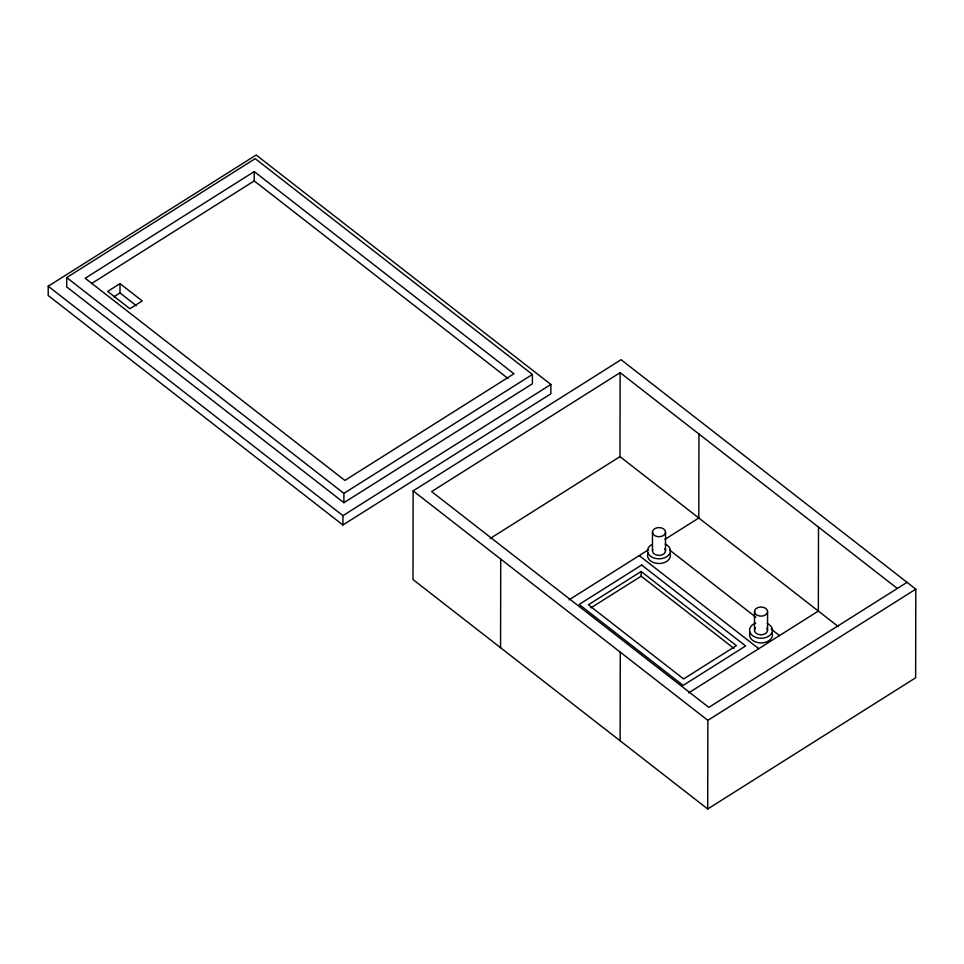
<?xml version="1.0" encoding="UTF-8"?>
<svg xmlns="http://www.w3.org/2000/svg" width="964" height="964" viewBox="0 0 964 964"><rect width="100%" height="100%" fill="white"/><g stroke="black" fill="none" stroke-linecap="round" stroke-linejoin="round"><path stroke-width="1.45" d="M48.212 286.212L48.2 295.538L342.919 524.982L550.866 393.794L550.878 384.467L256.159 155.023L48.212 286.212L342.931 515.656L342.919 524.982M66.709 277.572L66.697 286.898L343.895 502.702L532.405 383.78L532.417 374.454L255.219 158.65L66.709 277.572L343.907 493.375L343.895 502.702M136.382 305.721L119.994 292.96L120.006 283.633L107.667 291.417L129.923 308.733L142.262 300.949L120.006 283.633M507.992 378.478L254.243 180.919L254.255 171.592L85.181 278.259L344.871 480.421L513.945 373.767L254.255 171.592M413.134 490.893L412.99 579.533L707.709 808.977L915.643 677.788L915.8 589.149L621.081 359.705L413.134 490.893L707.853 720.337L707.709 808.977M500.569 647.712L500.726 559.072M838.355 626.636L619.973 456.635L620.129 372.658L431.619 491.58L708.817 707.383L907.04 582.328M620.117 740.786L620.274 652.146M734.038 648.471L641.156 576.171L641.168 571.495L588.389 604.802L683.609 678.933L736.388 645.627L641.168 571.495M652.447 550.552L652.483 531.899M665.521 551.047L665.546 532.381A6.543 4.579 0.1 0 0 656.038 528.055A6.543 4.579 0.1 0 0 655.46 535.984A6.543 4.579 0.1 0 0 665.546 532.381M698.948 434.017L698.804 517.993L664.955 539.358M754.487 629.986L754.523 611.333M767.549 630.48L767.585 611.815A6.543 4.579 0.1 0 0 758.078 607.489A6.543 4.579 0.1 0 0 757.487 615.418A6.543 4.579 0.1 0 0 767.585 611.815M818.496 527.091L818.352 611.068L688.597 692.923M91.52 283.585L254.243 180.919M113.824 296.852L119.994 292.96M343.907 493.375L532.417 374.454M342.931 515.656L550.878 384.467M490.061 538.587L619.973 456.635M569.049 599.849L648.579 549.685M590.896 607.874L641.156 576.171M707.853 720.337L915.8 589.149M620.129 372.658L897.327 588.462M669.402 549.89L755.812 617.153M771.2 629.143L779.49 635.589M639.204 555.589L758.764 648.664M766.85 628.154A6.543 4.579 0.1 0 1 760.68 634.818A6.543 4.579 0.1 0 1 755.535 627.733M670.173 553.806A11.448 8.025 0.1 0 1 658.388 563.482A11.448 8.025 0.1 0 1 648.085 552.975M772.2 633.24A11.448 8.025 0.1 0 1 760.415 642.916A11.448 8.025 0.1 0 1 750.125 632.42M767.248 623.515A11.448 8.025 0.1 0 1 769.393 635.71A11.448 8.025 0.1 0 1 751.884 635.059A11.448 8.025 0.1 0 1 755.812 623.081M664.811 548.721A6.543 4.579 0.1 0 1 659.496 555.372A6.543 4.579 0.1 0 1 652.761 549.384M665.208 544.07A11.448 8.025 0.1 0 1 668.004 555.746A11.448 8.025 0.1 0 1 651.182 556.662A11.448 8.025 0.1 0 1 651.315 544.829M641.65 565.024L579.147 604.452L683.127 685.404L745.63 645.976L641.65 565.024"/></g></svg>
